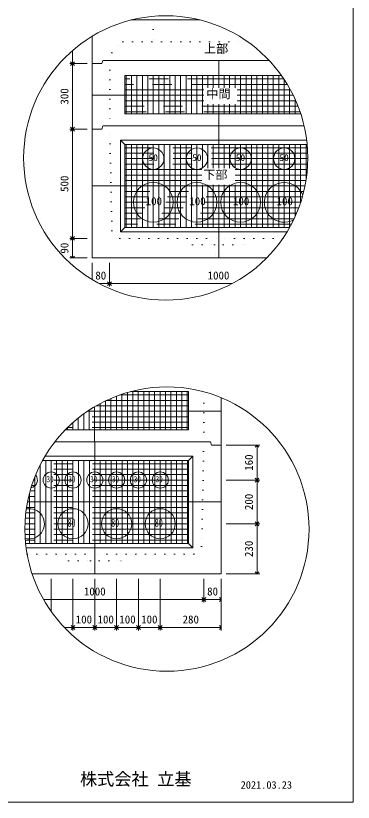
# Model space of a CAD drawing. Units: millimetres, scale not verified. Extents: x -4890 to 18490, y -2325 to 2325.
# Drawn here: x -2944 to -1830, y -1950 to 643 of the extents above; entities that cross this region are included whole.
import ezdxf
from ezdxf.enums import TextEntityAlignment as Align

# ---------------------------------------------------------------- set-up
doc = ezdxf.new("R2010")
doc.units = ezdxf.units.MM
doc.header["$LTSCALE"] = 10
for name, pattern in [('DASHED1', [1.8, 1.2, -0.6]), ('USER2', [50.8, 31.75, -6.35, 6.35, -6.35]), ('USER5', [3.185, 0.01, -3.175])]:
    doc.linetypes.add(name, pattern=pattern)
for name, color, linetype, lineweight in [('0-2_waku', 7, 'Continuous', 18), ('0-3_gaikei', 7, 'Continuous', 18), ('0-4_kakure', 7, 'DASHED1', 5), ('0-5_sunpou', 7, 'Continuous', 5), ('0-8_hole', 7, 'Continuous', 18), ('0-9_uchigawa', 6, 'Continuous', 18), ('0-E_文字１', 7, 'Continuous', 18), ('0-F_コア部分\u3000寸法補助線3', 150, 'USER2', 18), ('1-0_コア部分\u3000寸法補助線2', 150, 'USER2', 18), ('1-1_コア部分\u3000中心補助線', 1, 'Continuous', 18), ('1-2_コア部分\u3000寸法補助線', 7, 'USER2', 5), ('1-3_uchigawa2', 6, 'USER2', 18)]:
    doc.layers.add(name, color=color, linetype=linetype, lineweight=lineweight)
doc.styles.add('ＭＳ ゴシック', font='')
doc.styles.get('ＭＳ ゴシック').set_extended_font_data('MS Gothic')

# ---------------------------------------------------------------- blocks, each defined once
blk = doc.blocks.new('_Open90')
at = {"layer": '0-5_sunpou'}
blk.add_line((0, 0), (-1, 0), dxfattribs=at)
blk.add_lwpolyline([(-0.5, 0.5), (0, 0), (-0.5, -0.5)], dxfattribs=at)

msp = doc.modelspace()

# ---------------------------------------------------------------- linework, layer by layer
at = {"layer": '0-2_waku'}
for p in [(-1830.06, 2325.07), (-4890.06, -1949.93), (-4890.06, -1949.93), (-4890.06, -1949.93), (-4890.06, -1949.93)]:
    msp.add_line(p, (-1830.06, -1949.93), dxfattribs=at)
at = {"layer": '0-3_gaikei'}
for p, q in [((-2562.8, 629.43), (-2508.76, 629.43)), ((-2562.8, 629.43), (-2508.76, 629.43)), ((-2562.8, 629.43), (-2508.76, 629.43)), ((-2335.7, 629.43), (-2562.8, 629.43)), ((-2562.76, 629.43), (-2335.7, 629.43)), ((-2562.76, 629.43), (-2335.7, 629.43)), ((-2692.36, 485.43), (-2692.36, 575.44)), ((-2656.36, 496.23), (-2659.96, 485.43)), ((-2274.14, 496.23), (-2655.74, 496.23)), ((-2108.16, 496.23), (-2274.76, 496.23)), ((-2692.36, 485.43), (-2692.36, -155.37)), ((-2659.96, 485.43), (-2692.36, 485.43)), ((-2659.96, 485.43), (-2692.36, 485.43)), ((-2659.96, 269.43), (-2692.36, 269.43)), ((-2659.96, 269.43), (-2692.36, 269.43)), ((-2656.36, 280.23), (-2659.96, 269.43)), ((-2274.14, 280.23), (-2655.74, 280.23)), ((-1992.45, 280.23), (-2274.76, 280.23)), ((-2692.36, -155.37), (-2116.05, -155.37)), ((-2692.36, -155.37), (-2116.05, -155.37)), ((-2692.36, -155.37), (-2116.05, -155.37)), ((-2265.65, -973.96), (-2265.65, -616)), ((-2301.65, -761.56), (-2298.05, -772.36)), ((-2265.65, -772.36), (-2298.05, -772.36))]:
    msp.add_line(p, q, dxfattribs=at)
for points in [[(-2889.97, -1197.16), (-2265.65, -1197.16), (-2265.65, -772.36)], [(-2880.82, -1197.16), (-2265.65, -1197.16), (-2265.65, -772.36)], [(-2301.65, -761.56), (-2683.25, -761.56), (-2815.32, -761.56)]]:
    msp.add_lwpolyline(points, dxfattribs=at)
at = {"layer": '0-4_kakure', "linetype": 'USER5', "lineweight": 18}
for p, q in [((-2490.76, 629.43), (-2490.76, 641.55)), ((-2490.76, 629.43), (-2490.76, 557.43)), ((-2626.94, 521.43), (-2590.94, 557.43)), ((-2590.94, 557.43), (-2178.66, 557.43)), ((-2626.94, 521.43), (-2634.14, 496.23)), ((-2634.14, 496.23), (-2634.14, 280.23)), ((-2626.71, -65.37), (-2634.14, 280.23)), ((-2626.71, -65.37), (-2600.96, -90.57)), ((-2600.96, -90.57), (-2274.14, -90.57)), ((-2360.54, -112.17), (-2382.14, -90.57)), ((-2062.5, -90.57), (-2274.14, -90.57)), ((-2187.74, -112.17), (-2166.14, -90.57)), ((-2360.54, -112.17), (-2288.54, -112.17)), ((-2288.54, -112.17), (-2285.66, -155.37)), ((-2259.74, -112.17), (-2262.62, -155.37)), ((-2259.74, -112.17), (-2187.74, -112.17)), ((-2323.25, -761.56), (-2323.25, -596.42)), ((-2323.25, -761.56), (-2330.69, -1107.16)), ((-2330.69, -1107.16), (-2356.43, -1132.36)), ((-2906.49, -1132.36), (-2683.25, -1132.36)), ((-2769.65, -1153.96), (-2791.25, -1132.36)), ((-2356.43, -1132.36), (-2683.25, -1132.36)), ((-2596.85, -1153.96), (-2575.25, -1132.36)), ((-2769.65, -1153.96), (-2697.65, -1153.96)), ((-2697.65, -1153.96), (-2694.77, -1197.16)), ((-2668.85, -1153.96), (-2671.73, -1197.16)), ((-2668.85, -1153.96), (-2596.85, -1153.96))]:
    msp.add_line(p, q, dxfattribs=at)
at = {"layer": '0-5_sunpou', "color": 150, "lineweight": 18}
for p, q in [((-2756.67, 528.55), (-2756.67, 498.39)), ((-2708.2, 485.43), (-2766.03, 485.43)), ((-2724.04, 485.43), (-2766.03, 485.43)), ((-2756.67, 472.47), (-2756.67, 282.39)), ((-2708.2, 269.43), (-2766.03, 269.43)), ((-2708.2, 269.43), (-2766.03, 269.43)), ((-2756.67, 256.47), (-2756.67, -77.61)), ((-2708.2, -90.57), (-2766.03, -90.57)), ((-2724.04, -90.57), (-2766.03, -90.57)), ((-2756.67, -103.53), (-2756.67, -142.41)), ((-2708.2, -155.37), (-2766.03, -155.37)), ((-2692.36, -171.21), (-2692.36, -226.42)), ((-2634.76, -171.21), (-2634.76, -249.27)), ((-2634.76, -171.21), (-2634.76, -249.27)), ((-2668.57, -239.91), (-2647.72, -239.91)), ((-2621.8, -239.91), (-2229.93, -239.91)), ((-2249.81, -772.36), (-2138.5, -772.36)), ((-2147.86, -785.32), (-2147.86, -874.6)), ((-2249.81, -887.56), (-2138.5, -887.56)), ((-2249.81, -887.56), (-2138.5, -887.56)), ((-2147.86, -900.52), (-2147.86, -1018.6)), ((-2249.81, -1031.56), (-2138.5, -1031.56)), ((-2249.81, -1031.56), (-2138.5, -1031.56)), ((-2147.86, -1044.52), (-2147.86, -1184.2)), ((-2827.25, -1213), (-2827.25, -1320.8)), ((-2755.25, -1213), (-2755.25, -1383.45)), ((-2755.25, -1213), (-2755.25, -1383.45)), ((-2683.25, -1213), (-2683.25, -1383.45)), ((-2683.25, -1213), (-2683.25, -1383.45)), ((-2611.25, -1213), (-2611.25, -1383.45)), ((-2611.25, -1213), (-2611.25, -1383.45)), ((-2539.25, -1213), (-2539.25, -1383.45)), ((-2539.25, -1213), (-2539.25, -1383.45)), ((-2467.25, -1213), (-2467.25, -1383.45)), ((-2467.25, -1213), (-2467.25, -1383.45)), ((-2323.25, -1213), (-2323.25, -1291.06)), ((-2323.25, -1213), (-2323.25, -1291.06)), ((-2265.65, -1213), (-2265.65, -1291.06)), ((-2265.65, -1213), (-2265.65, -1383.45)), ((-2249.81, -1197.16), (-2138.5, -1197.16)), ((-2852.22, -1281.7), (-2336.21, -1281.7)), ((-2310.29, -1281.7), (-2278.61, -1281.7)), ((-2783.12, -1374.09), (-2768.21, -1374.09)), ((-2742.29, -1374.09), (-2696.21, -1374.09)), ((-2670.29, -1374.09), (-2624.21, -1374.09)), ((-2598.29, -1374.09), (-2552.21, -1374.09)), ((-2526.29, -1374.09), (-2480.21, -1374.09)), ((-2454.29, -1374.09), (-2278.61, -1374.09))]:
    msp.add_line(p, q, dxfattribs=at)
for centre in [(-2449.25, 174.51), (-2445.04, -1049.2)]:
    msp.add_circle(centre, 468.88, dxfattribs=at)
at = {"layer": '0-8_hole'}
for centre, radius in [((-2490.14, 172.23), 35.28), ((-2346.14, 172.23), 35.28), ((-2202.14, 172.23), 35.28), ((-2058.14, 172.23), 35.28), ((-2490.14, 28.23), 65.52), ((-2346.14, 28.23), 65.52), ((-2202.14, 28.23), 65.52), ((-2827.25, -887.56), 26.64), ((-2755.25, -887.56), 26.64), ((-2683.25, -887.56), 26.64), ((-2611.25, -887.56), 26.64), ((-2539.25, -887.56), 26.64), ((-2467.25, -887.56), 26.64), ((-2755.25, -1031.56), 49.68), ((-2611.25, -1031.56), 49.68), ((-2467.25, -1031.56), 49.68)]:
    msp.add_circle(centre, radius, dxfattribs=at)
for centre, radius, start, end in [((-2058.14, 28.23), 65.52, 20.66629, 298.32089), ((-2899.25, -887.56), 26.64, 281.59033, 39.2294), ((-2899.25, -1031.56), 49.68, 253.99064, 101.55918)]:
    msp.add_arc(centre, radius, start, end, dxfattribs=at)
at = {"layer": '0-9_uchigawa'}
for p, q in [((-2598.14, 233.43), (-2583.74, 219.03)), ((-2598.14, -68.97), (-2598.14, 233.43)), ((-2583.74, 219.03), (-2274.14, 219.03)), ((-2583.74, -54.57), (-2583.74, 219.03)), ((-2274.14, 219.03), (-1982.49, 219.03)), ((-2598.14, -68.97), (-2583.74, -54.57)), ((-2598.14, -68.97), (-2048.55, -68.97)), ((-2583.74, -54.57), (-2040.15, -54.57)), ((-2373.65, -1096.36), (-2373.65, -822.76)), ((-2359.25, -1110.76), (-2359.25, -808.36)), ((-2911.54, -1096.36), (-2373.65, -1096.36)), ((-2909.86, -1110.76), (-2359.25, -1110.76)), ((-2359.25, -1110.76), (-2373.65, -1096.36))]:
    msp.add_line(p, q, dxfattribs=at)
for points in [[(-2598.14, 233.43), (-2274.14, 233.43), (-1984.09, 233.43)], [(-2855.61, -822.76), (-2683.25, -822.76), (-2373.65, -822.76), (-2359.25, -808.36)], [(-2847.34, -808.36), (-2683.25, -808.36), (-2359.25, -808.36)]]:
    msp.add_lwpolyline(points, dxfattribs=at)
at = {"layer": '0-F_コア部分\u3000寸法補助線3'}
for p, q in [((-2580.14, 319.83), (-2580.14, 445.83)), ((-2544.14, 319.83), (-2544.14, 445.83)), ((-2508.14, 319.83), (-2508.14, 445.83)), ((-2472.14, 319.83), (-2472.14, 445.83)), ((-2436.14, 319.83), (-2436.14, 445.83)), ((-2400.14, 319.83), (-2400.14, 445.83)), ((-2364.14, 319.83), (-2364.14, 445.83)), ((-2328.14, 319.83), (-2328.14, 445.83)), ((-2292.14, 406.06), (-2292.14, 445.83)), ((-2256.14, 406.06), (-2256.14, 445.83)), ((-2220.14, 406.06), (-2220.14, 445.83)), ((-2184.14, 319.83), (-2184.14, 445.83)), ((-2148.14, 319.83), (-2148.14, 445.83)), ((-2112.14, 319.83), (-2112.14, 445.83)), ((-2076.14, 319.83), (-2076.14, 445.83)), ((-2323.14, 399.03), (-2583.74, 399.03)), ((-2037.63, 399.03), (-2212.98, 399.03)), ((-2040.14, 319.83), (-2040.14, 403.59)), ((-2323.14, 363.03), (-2583.74, 363.03)), ((-2292.14, 319.83), (-2292.14, 352.16)), ((-2256.14, 319.83), (-2256.14, 352.16)), ((-2220.14, 319.83), (-2220.14, 352.16)), ((-2019.94, 363.03), (-2212.98, 363.03)), ((-2004.14, 319.83), (-2004.14, 321.9)), ((-1981.59, 208.23), (-2583.74, 208.23)), ((-2580.14, -54.57), (-2580.14, 219.03)), ((-2544.14, -54.57), (-2544.14, 219.03)), ((-2508.14, -54.57), (-2508.14, 219.03)), ((-2472.14, -54.57), (-2472.14, 219.03)), ((-2436.14, -54.57), (-2436.14, 219.03)), ((-2400.14, -54.57), (-2400.14, 219.03)), ((-2364.14, -54.57), (-2364.14, 219.03)), ((-2328.14, 140.26), (-2328.14, 219.03)), ((-2292.14, 140.26), (-2292.14, 219.03)), ((-2256.14, 140.26), (-2256.14, 219.03)), ((-2220.14, 140.26), (-2220.14, 219.03)), ((-2184.14, -54.57), (-2184.14, 219.03)), ((-2148.14, -54.57), (-2148.14, 219.03)), ((-2112.14, -54.57), (-2112.14, 219.03)), ((-2076.14, -54.57), (-2076.14, 219.03)), ((-2040.14, -54.57), (-2040.14, 219.03)), ((-2004.14, 27.13), (-2004.14, 219.03)), ((-1980.38, 172.23), (-2583.74, 172.23)), ((-2329.76, 136.23), (-2583.74, 136.23)), ((-1981.94, 136.23), (-2219.6, 136.23)), ((-2329.76, 100.23), (-2583.74, 100.23)), ((-2328.14, -54.57), (-2328.14, 86.36)), ((-2292.14, -54.57), (-2292.14, 86.36)), ((-2256.14, -54.57), (-2256.14, 86.36)), ((-2220.14, -54.57), (-2220.14, 86.36)), ((-1986.3, 100.23), (-2219.6, 100.23)), ((-1993.53, 64.23), (-2583.74, 64.23)), ((-2003.78, 28.23), (-2583.74, 28.23)), ((-2017.26, -7.77), (-2583.74, -7.77)), ((-2034.28, -43.77), (-2583.74, -43.77)), ((-2557.87, -721.96), (-2557.87, -595.96)), ((-2521.87, -721.96), (-2521.87, -595.96)), ((-2485.87, -721.96), (-2485.87, -595.96)), ((-2449.87, -721.96), (-2449.87, -595.96)), ((-2413.87, -721.96), (-2413.87, -595.96)), ((-2377.87, -721.96), (-2377.87, -595.96)), ((-2629.87, -721.96), (-2629.87, -618.29)), ((-2593.87, -721.96), (-2593.87, -604.57)), ((-2374.27, -642.76), (-2678.81, -642.76)), ((-2665.87, -721.96), (-2665.87, -635.58)), ((-2701.87, -721.96), (-2701.87, -656.92)), ((-2737.87, -721.96), (-2737.87, -683.01)), ((-2374.27, -678.76), (-2732.47, -678.76)), ((-2773.87, -721.96), (-2773.87, -714.96)), ((-2845.25, -1096.36), (-2845.25, -822.76)), ((-2809.25, -1096.36), (-2809.25, -822.76)), ((-2773.25, -1096.36), (-2773.25, -822.76)), ((-2737.25, -1096.36), (-2737.25, -822.76)), ((-2701.25, -1096.36), (-2701.25, -822.76)), ((-2665.25, -1096.36), (-2665.25, -822.76)), ((-2629.25, -1096.36), (-2629.25, -822.76)), ((-2593.25, -1096.36), (-2593.25, -822.76)), ((-2557.25, -1096.36), (-2557.25, -822.76)), ((-2521.25, -1096.36), (-2521.25, -822.76)), ((-2485.25, -1096.36), (-2485.25, -822.76)), ((-2449.25, -1096.36), (-2449.25, -822.76)), ((-2413.25, -1096.36), (-2413.25, -822.76)), ((-2377.25, -1096.36), (-2377.25, -822.76)), ((-2373.65, -833.56), (-2861.39, -833.56)), ((-2881.25, -1096.36), (-2881.25, -877.25)), ((-2373.65, -869.56), (-2878.14, -869.56)), ((-2373.65, -905.56), (-2891.38, -905.56)), ((-2373.65, -941.56), (-2901.4, -941.56)), ((-2373.65, -977.56), (-2908.42, -977.56)), ((-2373.65, -1013.56), (-2912.56, -1013.56)), ((-2373.65, -1049.56), (-2913.92, -1049.56)), ((-2373.65, -1085.56), (-2912.51, -1085.56))]:
    msp.add_line(p, q, dxfattribs=at)
at = {"layer": '1-0_コア部分\u3000寸法補助線2'}
for p, q in [((-2562.14, 319.83), (-2562.14, 445.83)), ((-2526.14, 319.83), (-2526.14, 445.83)), ((-2490.14, 319.83), (-2490.14, 445.83)), ((-2454.14, 319.83), (-2454.14, 445.83)), ((-2382.14, 319.83), (-2382.14, 445.83)), ((-2310.14, 406.06), (-2310.14, 445.83)), ((-2238.14, 406.06), (-2238.14, 445.83)), ((-2166.14, 319.83), (-2166.14, 445.83)), ((-2094.14, 319.83), (-2094.14, 445.83)), ((-2047.97, 417.03), (-2583.74, 417.03)), ((-2022.14, 319.83), (-2022.14, 367.96)), ((-2012.48, 345.03), (-2583.74, 345.03)), ((-2310.14, 319.83), (-2310.14, 352.16)), ((-2238.14, 319.83), (-2238.14, 352.16)), ((-2526.14, -54.57), (-2526.14, 219.03)), ((-2490.14, -54.57), (-2490.14, 219.03)), ((-2454.14, -54.57), (-2454.14, 219.03)), ((-2382.14, -54.57), (-2382.14, 219.03)), ((-2310.14, 140.26), (-2310.14, 219.03)), ((-2238.14, 140.26), (-2238.14, 219.03)), ((-2166.14, -54.57), (-2166.14, 219.03)), ((-2094.14, -54.57), (-2094.14, 219.03)), ((-2022.14, -18.94), (-2022.14, 219.03)), ((-1980.64, 190.23), (-2583.74, 190.23)), ((-2329.76, 118.23), (-2583.74, 118.23)), ((-1983.77, 118.23), (-2219.6, 118.23)), ((-2310.14, -54.57), (-2310.14, 86.36)), ((-2238.14, -54.57), (-2238.14, 86.36)), ((-1998.27, 46.23), (-2583.74, 46.23)), ((-2025.3, -25.77), (-2583.74, -25.77)), ((-2503.87, -721.96), (-2503.87, -595.96)), ((-2431.87, -721.96), (-2431.87, -595.96)), ((-2575.87, -721.96), (-2575.87, -598.95)), ((-2647.87, -721.96), (-2647.87, -626.46)), ((-2374.27, -624.76), (-2644.27, -624.76)), ((-2719.87, -721.96), (-2719.87, -669.31)), ((-2374.27, -696.76), (-2754.28, -696.76)), ((-2791.25, -1096.36), (-2791.25, -822.76)), ((-2719.25, -1096.36), (-2719.25, -822.76)), ((-2647.25, -1096.36), (-2647.25, -822.76)), ((-2575.25, -1096.36), (-2575.25, -822.76)), ((-2503.25, -1096.36), (-2503.25, -822.76)), ((-2431.25, -1096.36), (-2431.25, -822.76)), ((-2373.65, -851.56), (-2870.23, -851.56)), ((-2863.25, -1096.36), (-2863.25, -837.2)), ((-2899.25, -1096.36), (-2899.25, -932.84)), ((-2373.65, -923.56), (-2896.77, -923.56)), ((-2373.65, -995.56), (-2910.84, -995.56)), ((-2373.65, -1067.56), (-2913.56, -1067.56))]:
    msp.add_line(p, q, dxfattribs=at)
at = {"layer": '1-1_コア部分\u3000中心補助線'}
for p, q in [((-2274.14, 406.06), (-2274.14, 496.23)), ((-2323.14, 381.03), (-2692.36, 381.03)), ((-2028.31, 381.03), (-2212.98, 381.03)), ((-2274.14, 280.23), (-2274.14, 352.16)), ((-2274.14, 140.26), (-2274.14, 280.23)), ((-2691.74, 82.23), (-1989.55, 82.23)), ((-2274.14, -155.37), (-2274.14, 86.36)), ((-2683.87, -761.56), (-2683.87, -645.71)), ((-2266.88, -660.76), (-2707.64, -660.76)), ((-2683.25, -1197.16), (-2683.25, -761.56)), ((-2905.27, -959.56), (-2265.65, -959.56))]:
    msp.add_line(p, q, dxfattribs=at)
at = {"layer": '1-2_コア部分\u3000寸法補助線'}
for p, q in [((-2562.14, 319.83), (-2562.14, 445.83)), ((-2490.14, 319.83), (-2490.14, 445.83)), ((-2418.14, 319.83), (-2418.14, 445.83)), ((-2346.14, 319.83), (-2346.14, 445.83)), ((-2202.14, 319.83), (-2202.14, 445.83)), ((-2130.14, 319.83), (-2130.14, 445.83)), ((-2059.41, 435.03), (-2583.74, 435.03)), ((-2058.14, 319.83), (-2058.14, 433.12)), ((-2005.88, 327.03), (-2583.74, 327.03)), ((-2562.14, -54.57), (-2562.14, 219.03)), ((-2490.14, -54.57), (-2490.14, 219.03)), ((-2418.14, -54.57), (-2418.14, 219.03)), ((-2346.14, -54.57), (-2346.14, 219.03)), ((-2202.14, -54.57), (-2202.14, 219.03)), ((-2130.14, -54.57), (-2130.14, 219.03)), ((-2058.14, -54.57), (-2058.14, 219.03)), ((-1986.14, 101.2), (-1986.14, 219.03)), ((-1980.81, 154.23), (-2583.74, 154.23)), ((-2010.1, 10.23), (-2583.74, 10.23)), ((-2539.87, -721.96), (-2539.87, -595.96)), ((-2467.87, -721.96), (-2467.87, -595.96)), ((-2395.87, -721.96), (-2395.87, -595.96)), ((-2611.87, -721.96), (-2611.87, -611.01)), ((-2374.27, -606.76), (-2600.24, -606.76)), ((-2755.87, -721.96), (-2755.87, -698.15)), ((-2374.27, -714.76), (-2773.66, -714.76)), ((-2827.25, -1096.36), (-2827.25, -822.76)), ((-2755.25, -1096.36), (-2755.25, -822.76)), ((-2611.25, -1096.36), (-2611.25, -822.76)), ((-2539.25, -1096.36), (-2539.25, -822.76)), ((-2467.25, -1096.36), (-2467.25, -822.76)), ((-2395.25, -1096.36), (-2395.25, -822.76)), ((-2373.65, -887.56), (-2885.18, -887.56)), ((-2899.25, -1096.36), (-2899.25, -932.84)), ((-2373.65, -1031.56), (-2913.59, -1031.56))]:
    msp.add_line(p, q, dxfattribs=at)
at = {"layer": '1-3_uchigawa2'}
for p, q in [((-2583.74, 445.83), (-2274.14, 445.83)), ((-2583.74, 445.83), (-2583.74, 319.83)), ((-2066.85, 445.83), (-2274.14, 445.83)), ((-2583.74, 319.83), (-2274.14, 319.83)), ((-2003.46, 319.83), (-2274.14, 319.83)), ((-2374.27, -595.96), (-2565.09, -595.96)), ((-2374.27, -595.96), (-2374.27, -721.96)), ((-2780.83, -721.96), (-2683.87, -721.96)), ((-2374.27, -721.96), (-2683.87, -721.96))]:
    msp.add_line(p, q, dxfattribs=at)

# ---------------------------------------------------------------- block references
at = {"layer": '0-5_sunpou', "xscale": 12.96, "yscale": 12.96}
for p, rotation in [((-2756.67, 485.43), 270), ((-2756.67, 485.43), 90), ((-2756.67, 269.43), 270), ((-2756.67, 269.43), 90), ((-2756.67, -90.57), 270), ((-2756.67, -90.57), 90), ((-2756.67, -155.37), 270), ((-2634.76, -239.91), 180), ((-2147.86, -772.36), 90), ((-2147.86, -887.56), 270), ((-2147.86, -887.56), 90), ((-2147.86, -1031.56), 270), ((-2147.86, -1031.56), 90), ((-2147.86, -1197.16), 270), ((-2323.25, -1281.7), 180), ((-2755.25, -1374.09), 180), ((-2683.25, -1374.09), 180), ((-2611.25, -1374.09), 180), ((-2539.25, -1374.09), 180), ((-2467.25, -1374.09), 180)]:
    msp.add_blockref('_Open90', p, dxfattribs=dict(at, rotation=rotation))
for p in [(-2634.76, -239.91), (-2323.25, -1281.7), (-2265.65, -1281.7), (-2755.25, -1374.09), (-2683.25, -1374.09), (-2611.25, -1374.09), (-2539.25, -1374.09), (-2467.25, -1374.09), (-2265.65, -1374.09)]:
    msp.add_blockref('_Open90', p, dxfattribs=at)

# ---------------------------------------------------------------- texts
at = {"layer": '0-5_sunpou', "style": 'ＭＳ ゴシック'}
for s, p in [('300', (-2762.43, 350.43)), ('500', (-2762.43, 62.43)), ('90', (-2762.43, -140.97)), ('160', (-2153.62, -856.96)), ('200', (-2153.62, -986.56)), ('230', (-2153.62, -1141.36))]:
    msp.add_text(s, height=26.39, rotation=90, dxfattribs=at).set_placement(p, align=Align.BOTTOM_LEFT)
for s, p in [('80', (-2681.56, -234.15)), ('1000', (-2310.76, -234.15)), ('1000', (-2719.25, -1275.94)), ('80', (-2312.45, -1275.94)), ('100', (-2746.25, -1368.33)), ('100', (-2674.25, -1368.33)), ('100', (-2602.25, -1368.33)), ('100', (-2530.25, -1368.33)), ('280', (-2393.45, -1368.33))]:
    msp.add_text(s, height=26.39, dxfattribs=at).set_placement(p, align=Align.BOTTOM_LEFT)
at = {"layer": '0-E_文字１', "style": 'ＭＳ ゴシック'}
for s, height, p in [('上部', 29.33, (-2322.95, 511.8)), ('中間', 29.33, (-2315.23, 362.33)), ('50', 22.43, (-2505.69, 157.59)), ('50', 22.43, (-2361.69, 157.59)), ('50', 22.43, (-2217.69, 157.59)), ('50', 22.43, (-2073.69, 157.59)), ('下部', 29.33, (-2325.46, 96.08)), ('100', 26.39, (-2515.3, 10.82)), ('100', 26.39, (-2371.3, 10.82)), ('100', 26.39, (-2227.3, 10.82)), ('100', 26.39, (-2083.3, 10.82)), ('株式会社 立基', 41.57, (-2732.28, -1906.44)), ('2021.03.23', 24.94, (-2201.77, -1912.65))]:
    msp.add_text(s, height=height, dxfattribs=at).set_placement(p, align=Align.BOTTOM_LEFT)
at = {"layer": '0-E_文字１', "style": 'ＭＳ ゴシック', "width": 0.7}
for s, height, p in [('30', 20.19, (-2842.38, -900.9)), ('30', 20.19, (-2770.38, -900.9)), ('30', 20.19, (-2698.38, -900.9)), ('30', 20.19, (-2626.38, -900.9)), ('30', 20.19, (-2554.38, -900.9)), ('30', 20.19, (-2482.38, -900.9)), ('80', 26.39, (-2773.3, -1049.33)), ('80', 26.39, (-2629.3, -1049.33)), ('80', 26.39, (-2485.3, -1049.33))]:
    msp.add_text(s, height=height, dxfattribs=at).set_placement(p, align=Align.BOTTOM_LEFT)

doc.saveas('drawing.dxf')
